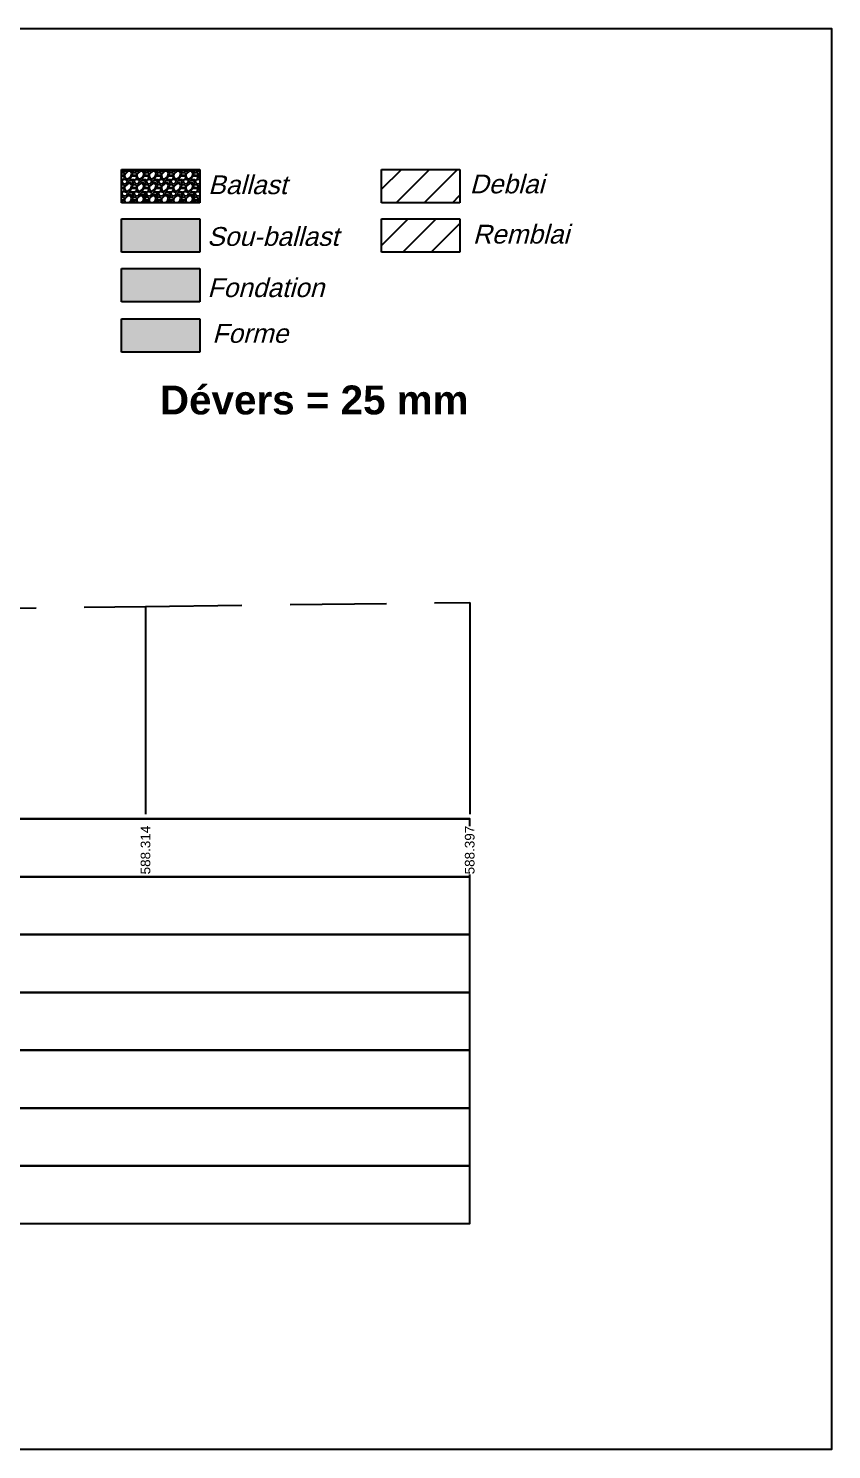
# Model space of a CAD drawing. Header units: millimetres. Extents: x 2762 to 3076, y 916 to 3305.
# Drawn here: x 2906.22 to 2922.89, y 3161.59 to 3191.09 of the extents above; entities that cross this region are included whole.
import ezdxf

# ---------------------------------------------------------------- set-up
doc = ezdxf.new("R2010")
doc.units = ezdxf.units.MM
doc.header["$LTSCALE"] = 2
doc.linetypes.add('CACHE', pattern=[9.525, 6.35, -3.175])
doc.linetypes.add('DASHED', pattern=[0.75, 0.5, -0.25])
doc.layers.add('C-ANNO-TABL-TEXT', color=150, linetype='Continuous')
doc.styles.add('ARIAL', font='arial.ttf')
doc.styles.add('C3D_Profil_Travers', font='romans.shx')
doc.styles.get("Standard").update_dxf_attribs({"font": 'arial.ttf'})

msp = doc.modelspace()

# ---------------------------------------------------------------- hatches: boundary and pattern name
h = msp.add_hatch(color=11)
h.dxf.hatch_style = 1
h.paths.add_polyline_path([(2909.781, 3187.14), (2908.155, 3187.14), (2908.155, 3186.448), (2909.781, 3186.448)])
h = msp.add_hatch(color=30)
h.dxf.hatch_style = 1
h.paths.add_polyline_path([(2909.781, 3186.113), (2908.155, 3186.113), (2908.155, 3185.421), (2909.781, 3185.421)])
h = msp.add_hatch(color=83)
h.dxf.hatch_style = 1
h.paths.add_polyline_path([(2909.781, 3185.067), (2908.155, 3185.067), (2908.155, 3184.375), (2909.781, 3184.375)])

# ---------------------------------------------------------------- linework, layer by layer
for p, q in [((2908.155, 3188.167), (2909.781, 3188.167)), ((2908.155, 3187.476), (2908.155, 3188.167)), ((2909.781, 3188.167), (2909.781, 3187.476)), ((2913.548, 3188.167), (2915.174, 3188.167)), ((2913.548, 3187.476), (2913.548, 3188.167)), ((2915.174, 3188.167), (2915.174, 3187.476)), ((2909.781, 3187.476), (2908.155, 3187.476)), ((2915.174, 3187.476), (2913.548, 3187.476)), ((2908.155, 3187.14), (2909.781, 3187.14)), ((2908.155, 3186.448), (2908.155, 3187.14)), ((2909.781, 3187.14), (2909.781, 3186.448)), ((2913.548, 3187.14), (2915.174, 3187.14)), ((2913.548, 3186.448), (2913.548, 3187.14)), ((2915.174, 3187.14), (2915.174, 3186.448)), ((2909.781, 3186.448), (2908.155, 3186.448)), ((2915.174, 3186.448), (2913.548, 3186.448)), ((2908.155, 3186.113), (2909.781, 3186.113)), ((2908.155, 3185.421), (2908.155, 3186.113)), ((2909.781, 3186.113), (2909.781, 3185.421)), ((2909.781, 3185.421), (2908.155, 3185.421)), ((2908.155, 3185.067), (2909.781, 3185.067)), ((2908.155, 3184.375), (2908.155, 3185.067)), ((2909.781, 3185.067), (2909.781, 3184.375)), ((2909.781, 3184.375), (2908.155, 3184.375))]:
    msp.add_line(p, q)
at = {"linetype": 'Continuous'}
for p, q in [((2908.158, 3188.121), (2908.155, 3188.122)), ((2908.155, 3188.119), (2908.158, 3188.121)), ((2908.195, 3188.093), (2908.155, 3188.099)), ((2908.161, 3188.167), (2908.174, 3188.137)), ((2908.173, 3188.137), (2908.216, 3188.124)), ((2908.218, 3188.077), (2908.197, 3188.094)), ((2908.216, 3188.124), (2908.26, 3188.137)), ((2908.219, 3188.078), (2908.217, 3188.025)), ((2908.217, 3188.06), (2908.217, 3188.075)), ((2908.284, 3188.124), (2908.225, 3188.071)), ((2908.26, 3188.136), (2908.271, 3188.167)), ((2908.337, 3188.124), (2908.276, 3188.129)), ((2908.317, 3188.142), (2908.293, 3188.167)), ((2908.36, 3188.148), (2908.302, 3188.142)), ((2908.364, 3188.08), (2908.336, 3188.125)), ((2908.346, 3188.017), (2908.366, 3188.081)), ((2908.363, 3188.124), (2908.373, 3188.099)), ((2908.382, 3188.132), (2908.364, 3188.124)), ((2908.374, 3188.098), (2908.412, 3188.121)), ((2908.399, 3188.101), (2908.374, 3188.075)), ((2908.374, 3188.076), (2908.394, 3188.045)), ((2908.394, 3188.167), (2908.376, 3188.147)), ((2908.412, 3188.121), (2908.381, 3188.131)), ((2908.449, 3188.093), (2908.399, 3188.1)), ((2908.415, 3188.167), (2908.428, 3188.137)), ((2908.427, 3188.137), (2908.47, 3188.124)), ((2908.472, 3188.077), (2908.451, 3188.094)), ((2908.47, 3188.124), (2908.514, 3188.137)), ((2908.473, 3188.078), (2908.471, 3188.025)), ((2908.471, 3188.06), (2908.471, 3188.075)), ((2908.538, 3188.124), (2908.479, 3188.071)), ((2908.514, 3188.136), (2908.525, 3188.167)), ((2908.591, 3188.124), (2908.53, 3188.129)), ((2908.571, 3188.142), (2908.547, 3188.167)), ((2908.614, 3188.148), (2908.556, 3188.142)), ((2908.618, 3188.08), (2908.59, 3188.125)), ((2908.6, 3188.017), (2908.62, 3188.081)), ((2908.617, 3188.124), (2908.627, 3188.099)), ((2908.636, 3188.132), (2908.618, 3188.124)), ((2908.628, 3188.098), (2908.666, 3188.121)), ((2908.653, 3188.101), (2908.628, 3188.075)), ((2908.628, 3188.076), (2908.648, 3188.045)), ((2908.648, 3188.167), (2908.63, 3188.147)), ((2908.666, 3188.121), (2908.635, 3188.131)), ((2908.703, 3188.093), (2908.653, 3188.1)), ((2908.669, 3188.167), (2908.682, 3188.137)), ((2908.681, 3188.137), (2908.724, 3188.124)), ((2908.726, 3188.077), (2908.705, 3188.094)), ((2908.724, 3188.124), (2908.768, 3188.137)), ((2908.727, 3188.078), (2908.725, 3188.025)), ((2908.725, 3188.06), (2908.725, 3188.075)), ((2908.792, 3188.124), (2908.733, 3188.071)), ((2908.768, 3188.136), (2908.779, 3188.167)), ((2908.845, 3188.124), (2908.784, 3188.129)), ((2908.825, 3188.142), (2908.801, 3188.167)), ((2908.868, 3188.148), (2908.81, 3188.142)), ((2908.872, 3188.08), (2908.844, 3188.125)), ((2908.854, 3188.017), (2908.874, 3188.081)), ((2908.871, 3188.124), (2908.881, 3188.099)), ((2908.89, 3188.132), (2908.872, 3188.124)), ((2908.882, 3188.098), (2908.92, 3188.121)), ((2908.907, 3188.101), (2908.882, 3188.075)), ((2908.882, 3188.076), (2908.902, 3188.045)), ((2908.902, 3188.167), (2908.884, 3188.147)), ((2908.92, 3188.121), (2908.889, 3188.131)), ((2908.957, 3188.093), (2908.907, 3188.1)), ((2908.923, 3188.167), (2908.936, 3188.137)), ((2908.935, 3188.137), (2908.978, 3188.124)), ((2908.98, 3188.077), (2908.959, 3188.094)), ((2908.978, 3188.124), (2909.022, 3188.137)), ((2908.981, 3188.078), (2908.979, 3188.025)), ((2908.979, 3188.06), (2908.979, 3188.075)), ((2909.046, 3188.124), (2908.987, 3188.071)), ((2909.022, 3188.136), (2909.033, 3188.167)), ((2909.099, 3188.124), (2909.038, 3188.129)), ((2909.079, 3188.142), (2909.055, 3188.167)), ((2909.122, 3188.148), (2909.064, 3188.142)), ((2909.126, 3188.08), (2909.098, 3188.125)), ((2909.108, 3188.017), (2909.128, 3188.081)), ((2909.125, 3188.124), (2909.135, 3188.099)), ((2909.144, 3188.132), (2909.126, 3188.124)), ((2909.136, 3188.098), (2909.174, 3188.121)), ((2909.161, 3188.101), (2909.136, 3188.075)), ((2909.136, 3188.076), (2909.156, 3188.045)), ((2909.156, 3188.167), (2909.138, 3188.147)), ((2909.174, 3188.121), (2909.143, 3188.131)), ((2909.211, 3188.093), (2909.161, 3188.1)), ((2909.177, 3188.167), (2909.19, 3188.137)), ((2909.189, 3188.137), (2909.232, 3188.124)), ((2909.234, 3188.077), (2909.213, 3188.094)), ((2909.232, 3188.124), (2909.276, 3188.137)), ((2909.235, 3188.078), (2909.233, 3188.025)), ((2909.233, 3188.06), (2909.233, 3188.075)), ((2909.3, 3188.124), (2909.241, 3188.071)), ((2909.276, 3188.136), (2909.287, 3188.167)), ((2909.353, 3188.124), (2909.292, 3188.129)), ((2909.333, 3188.142), (2909.309, 3188.167)), ((2909.376, 3188.148), (2909.318, 3188.142)), ((2909.38, 3188.08), (2909.352, 3188.125)), ((2909.362, 3188.017), (2909.382, 3188.081)), ((2909.379, 3188.124), (2909.389, 3188.099)), ((2909.398, 3188.132), (2909.38, 3188.124)), ((2909.39, 3188.098), (2909.428, 3188.121)), ((2909.415, 3188.101), (2909.39, 3188.075)), ((2909.39, 3188.076), (2909.41, 3188.045)), ((2909.41, 3188.167), (2909.392, 3188.147)), ((2909.428, 3188.121), (2909.397, 3188.131)), ((2909.465, 3188.093), (2909.415, 3188.1)), ((2909.431, 3188.167), (2909.444, 3188.137)), ((2909.443, 3188.137), (2909.486, 3188.124)), ((2909.488, 3188.077), (2909.467, 3188.094)), ((2909.486, 3188.124), (2909.53, 3188.137)), ((2909.489, 3188.078), (2909.487, 3188.025)), ((2909.487, 3188.06), (2909.487, 3188.075)), ((2909.554, 3188.124), (2909.495, 3188.071)), ((2909.53, 3188.136), (2909.541, 3188.167)), ((2909.607, 3188.124), (2909.546, 3188.129)), ((2909.587, 3188.142), (2909.563, 3188.167)), ((2909.63, 3188.148), (2909.572, 3188.142)), ((2909.634, 3188.08), (2909.606, 3188.125)), ((2909.616, 3188.017), (2909.636, 3188.081)), ((2909.633, 3188.124), (2909.643, 3188.099)), ((2909.652, 3188.132), (2909.634, 3188.124)), ((2909.644, 3188.098), (2909.682, 3188.121)), ((2909.669, 3188.101), (2909.644, 3188.075)), ((2909.644, 3188.076), (2909.664, 3188.045)), ((2909.664, 3188.167), (2909.646, 3188.147)), ((2909.682, 3188.121), (2909.651, 3188.131)), ((2909.719, 3188.093), (2909.669, 3188.1)), ((2909.685, 3188.167), (2909.698, 3188.137)), ((2909.697, 3188.137), (2909.74, 3188.124)), ((2909.742, 3188.077), (2909.721, 3188.094)), ((2909.74, 3188.124), (2909.781, 3188.136)), ((2909.743, 3188.078), (2909.741, 3188.025)), ((2909.741, 3188.06), (2909.741, 3188.075)), ((2909.781, 3188.1), (2909.749, 3188.071)), ((2908.155, 3188.053), (2908.205, 3188.047)), ((2908.155, 3188.032), (2908.181, 3188.032)), ((2908.207, 3187.968), (2908.155, 3187.941)), ((2908.158, 3187.867), (2908.155, 3187.868)), ((2908.155, 3187.865), (2908.158, 3187.867)), ((2908.195, 3187.839), (2908.155, 3187.845)), ((2908.155, 3187.799), (2908.205, 3187.793)), ((2908.155, 3187.778), (2908.181, 3187.778)), ((2908.159, 3187.918), (2908.174, 3187.883)), ((2908.16, 3187.918), (2908.176, 3187.954)), ((2908.173, 3187.883), (2908.216, 3187.87)), ((2908.176, 3187.954), (2908.217, 3187.967)), ((2908.18, 3188.035), (2908.214, 3188.012)), ((2908.18, 3187.781), (2908.214, 3187.758)), ((2908.218, 3187.823), (2908.197, 3187.84)), ((2908.204, 3188.037), (2908.217, 3188.06)), ((2908.214, 3188.009), (2908.204, 3187.974)), ((2908.204, 3187.783), (2908.217, 3187.806)), ((2908.216, 3187.965), (2908.257, 3187.95)), ((2908.216, 3187.87), (2908.26, 3187.883)), ((2908.217, 3188.025), (2908.237, 3187.977)), ((2908.219, 3187.824), (2908.217, 3187.771)), ((2908.217, 3187.806), (2908.217, 3187.821)), ((2908.217, 3187.771), (2908.237, 3187.723)), ((2908.284, 3187.87), (2908.225, 3187.817)), ((2908.237, 3187.974), (2908.29, 3187.971)), ((2908.256, 3187.952), (2908.271, 3187.919)), ((2908.26, 3187.882), (2908.273, 3187.918)), ((2908.337, 3187.87), (2908.276, 3187.875)), ((2908.317, 3187.888), (2908.289, 3187.918)), ((2908.29, 3187.974), (2908.346, 3188.017)), ((2908.29, 3187.918), (2908.298, 3187.938)), ((2908.346, 3187.938), (2908.298, 3187.933)), ((2908.36, 3187.894), (2908.302, 3187.888)), ((2908.324, 3187.981), (2908.369, 3188.032)), ((2908.324, 3187.727), (2908.369, 3187.778)), ((2908.343, 3187.952), (2908.325, 3187.983)), ((2908.364, 3187.826), (2908.336, 3187.871)), ((2908.405, 3187.948), (2908.341, 3187.953)), ((2908.397, 3187.931), (2908.346, 3187.943)), ((2908.346, 3187.763), (2908.366, 3187.827)), ((2908.363, 3187.87), (2908.373, 3187.845)), ((2908.382, 3187.878), (2908.364, 3187.87)), ((2908.369, 3188.032), (2908.435, 3188.032)), ((2908.369, 3187.778), (2908.435, 3187.778)), ((2908.374, 3187.844), (2908.412, 3187.867)), ((2908.399, 3187.847), (2908.374, 3187.821)), ((2908.374, 3187.822), (2908.394, 3187.791)), ((2908.399, 3187.919), (2908.376, 3187.893)), ((2908.412, 3187.867), (2908.381, 3187.877)), ((2908.395, 3188.055), (2908.459, 3188.047)), ((2908.395, 3187.801), (2908.459, 3187.793)), ((2908.399, 3187.918), (2908.397, 3187.931)), ((2908.449, 3187.839), (2908.399, 3187.846)), ((2908.461, 3187.968), (2908.408, 3187.94)), ((2908.413, 3187.918), (2908.428, 3187.883)), ((2908.414, 3187.918), (2908.43, 3187.954)), ((2908.427, 3187.883), (2908.47, 3187.87)), ((2908.43, 3187.954), (2908.471, 3187.967)), ((2908.434, 3188.035), (2908.468, 3188.012)), ((2908.434, 3187.781), (2908.468, 3187.758)), ((2908.472, 3187.823), (2908.451, 3187.84)), ((2908.458, 3188.037), (2908.471, 3188.06)), ((2908.468, 3188.009), (2908.458, 3187.974)), ((2908.458, 3187.783), (2908.471, 3187.806)), ((2908.47, 3187.965), (2908.511, 3187.95)), ((2908.47, 3187.87), (2908.514, 3187.883)), ((2908.471, 3188.025), (2908.491, 3187.977)), ((2908.473, 3187.824), (2908.471, 3187.771)), ((2908.471, 3187.806), (2908.471, 3187.821)), ((2908.471, 3187.771), (2908.491, 3187.723)), ((2908.538, 3187.87), (2908.479, 3187.817)), ((2908.491, 3187.974), (2908.544, 3187.971)), ((2908.51, 3187.952), (2908.525, 3187.919)), ((2908.514, 3187.882), (2908.527, 3187.918)), ((2908.591, 3187.87), (2908.53, 3187.875)), ((2908.571, 3187.888), (2908.543, 3187.918)), ((2908.544, 3187.974), (2908.6, 3188.017)), ((2908.544, 3187.918), (2908.552, 3187.938)), ((2908.6, 3187.938), (2908.552, 3187.933)), ((2908.614, 3187.894), (2908.556, 3187.888)), ((2908.578, 3187.981), (2908.623, 3188.032)), ((2908.578, 3187.727), (2908.623, 3187.778)), ((2908.597, 3187.952), (2908.579, 3187.983)), ((2908.618, 3187.826), (2908.59, 3187.871)), ((2908.659, 3187.948), (2908.595, 3187.953)), ((2908.651, 3187.931), (2908.6, 3187.943)), ((2908.6, 3187.763), (2908.62, 3187.827)), ((2908.617, 3187.87), (2908.627, 3187.845)), ((2908.636, 3187.878), (2908.618, 3187.87)), ((2908.623, 3188.032), (2908.689, 3188.032)), ((2908.623, 3187.778), (2908.689, 3187.778)), ((2908.628, 3187.844), (2908.666, 3187.867)), ((2908.653, 3187.847), (2908.628, 3187.821)), ((2908.628, 3187.822), (2908.648, 3187.791)), ((2908.653, 3187.919), (2908.63, 3187.893)), ((2908.666, 3187.867), (2908.635, 3187.877)), ((2908.649, 3188.055), (2908.713, 3188.047)), ((2908.649, 3187.801), (2908.713, 3187.793)), ((2908.653, 3187.918), (2908.651, 3187.931)), ((2908.703, 3187.839), (2908.653, 3187.846)), ((2908.715, 3187.968), (2908.662, 3187.94)), ((2908.667, 3187.918), (2908.682, 3187.883)), ((2908.668, 3187.918), (2908.684, 3187.954)), ((2908.681, 3187.883), (2908.724, 3187.87)), ((2908.684, 3187.954), (2908.725, 3187.967)), ((2908.688, 3188.035), (2908.722, 3188.012)), ((2908.688, 3187.781), (2908.722, 3187.758)), ((2908.726, 3187.823), (2908.705, 3187.84)), ((2908.712, 3188.037), (2908.725, 3188.06)), ((2908.722, 3188.009), (2908.712, 3187.974)), ((2908.712, 3187.783), (2908.725, 3187.806)), ((2908.724, 3187.965), (2908.765, 3187.95)), ((2908.724, 3187.87), (2908.768, 3187.883)), ((2908.725, 3188.025), (2908.745, 3187.977)), ((2908.727, 3187.824), (2908.725, 3187.771)), ((2908.725, 3187.806), (2908.725, 3187.821)), ((2908.725, 3187.771), (2908.745, 3187.723)), ((2908.792, 3187.87), (2908.733, 3187.817)), ((2908.745, 3187.974), (2908.798, 3187.971)), ((2908.764, 3187.952), (2908.779, 3187.919)), ((2908.768, 3187.882), (2908.781, 3187.918)), ((2908.845, 3187.87), (2908.784, 3187.875)), ((2908.825, 3187.888), (2908.797, 3187.918)), ((2908.798, 3187.974), (2908.854, 3188.017)), ((2908.798, 3187.918), (2908.806, 3187.938)), ((2908.854, 3187.938), (2908.806, 3187.933)), ((2908.868, 3187.894), (2908.81, 3187.888)), ((2908.832, 3187.981), (2908.877, 3188.032)), ((2908.832, 3187.727), (2908.877, 3187.778)), ((2908.851, 3187.952), (2908.833, 3187.983)), ((2908.872, 3187.826), (2908.844, 3187.871)), ((2908.913, 3187.948), (2908.849, 3187.953)), ((2908.905, 3187.931), (2908.854, 3187.943)), ((2908.854, 3187.763), (2908.874, 3187.827)), ((2908.871, 3187.87), (2908.881, 3187.845)), ((2908.89, 3187.878), (2908.872, 3187.87)), ((2908.877, 3188.032), (2908.943, 3188.032)), ((2908.877, 3187.778), (2908.943, 3187.778)), ((2908.882, 3187.844), (2908.92, 3187.867)), ((2908.907, 3187.847), (2908.882, 3187.821)), ((2908.882, 3187.822), (2908.902, 3187.791)), ((2908.907, 3187.919), (2908.884, 3187.893)), ((2908.92, 3187.867), (2908.889, 3187.877)), ((2908.903, 3188.055), (2908.967, 3188.047)), ((2908.903, 3187.801), (2908.967, 3187.793)), ((2908.907, 3187.918), (2908.905, 3187.931)), ((2908.957, 3187.839), (2908.907, 3187.846)), ((2908.969, 3187.968), (2908.916, 3187.94)), ((2908.921, 3187.918), (2908.936, 3187.883)), ((2908.922, 3187.918), (2908.938, 3187.954)), ((2908.935, 3187.883), (2908.978, 3187.87)), ((2908.938, 3187.954), (2908.979, 3187.967)), ((2908.942, 3188.035), (2908.976, 3188.012)), ((2908.942, 3187.781), (2908.976, 3187.758)), ((2908.98, 3187.823), (2908.959, 3187.84)), ((2908.966, 3188.037), (2908.979, 3188.06)), ((2908.976, 3188.009), (2908.966, 3187.974)), ((2908.966, 3187.783), (2908.979, 3187.806)), ((2908.978, 3187.965), (2909.019, 3187.95)), ((2908.978, 3187.87), (2909.022, 3187.883)), ((2908.979, 3188.025), (2908.999, 3187.977)), ((2908.981, 3187.824), (2908.979, 3187.771)), ((2908.979, 3187.806), (2908.979, 3187.821)), ((2908.979, 3187.771), (2908.999, 3187.723)), ((2909.046, 3187.87), (2908.987, 3187.817)), ((2908.999, 3187.974), (2909.052, 3187.971)), ((2909.018, 3187.952), (2909.033, 3187.919)), ((2909.022, 3187.882), (2909.035, 3187.918)), ((2909.099, 3187.87), (2909.038, 3187.875)), ((2909.079, 3187.888), (2909.051, 3187.918)), ((2909.052, 3187.974), (2909.108, 3188.017)), ((2909.052, 3187.918), (2909.06, 3187.938)), ((2909.108, 3187.938), (2909.06, 3187.933)), ((2909.122, 3187.894), (2909.064, 3187.888)), ((2909.086, 3187.981), (2909.131, 3188.032)), ((2909.086, 3187.727), (2909.131, 3187.778)), ((2909.105, 3187.952), (2909.087, 3187.983)), ((2909.126, 3187.826), (2909.098, 3187.871)), ((2909.167, 3187.948), (2909.103, 3187.953)), ((2909.159, 3187.931), (2909.108, 3187.943)), ((2909.108, 3187.763), (2909.128, 3187.827)), ((2909.125, 3187.87), (2909.135, 3187.845)), ((2909.144, 3187.878), (2909.126, 3187.87)), ((2909.131, 3188.032), (2909.197, 3188.032)), ((2909.131, 3187.778), (2909.197, 3187.778)), ((2909.136, 3187.844), (2909.174, 3187.867)), ((2909.161, 3187.847), (2909.136, 3187.821)), ((2909.136, 3187.822), (2909.156, 3187.791)), ((2909.161, 3187.919), (2909.138, 3187.893)), ((2909.174, 3187.867), (2909.143, 3187.877)), ((2909.157, 3188.055), (2909.221, 3188.047)), ((2909.157, 3187.801), (2909.221, 3187.793)), ((2909.161, 3187.918), (2909.159, 3187.931)), ((2909.211, 3187.839), (2909.161, 3187.846)), ((2909.223, 3187.968), (2909.17, 3187.94)), ((2909.175, 3187.918), (2909.19, 3187.883)), ((2909.176, 3187.918), (2909.192, 3187.954)), ((2909.189, 3187.883), (2909.232, 3187.87)), ((2909.192, 3187.954), (2909.233, 3187.967)), ((2909.196, 3188.035), (2909.23, 3188.012)), ((2909.196, 3187.781), (2909.23, 3187.758)), ((2909.234, 3187.823), (2909.213, 3187.84)), ((2909.22, 3188.037), (2909.233, 3188.06)), ((2909.23, 3188.009), (2909.22, 3187.974)), ((2909.22, 3187.783), (2909.233, 3187.806)), ((2909.232, 3187.965), (2909.273, 3187.95)), ((2909.232, 3187.87), (2909.276, 3187.883)), ((2909.233, 3188.025), (2909.253, 3187.977)), ((2909.235, 3187.824), (2909.233, 3187.771)), ((2909.233, 3187.806), (2909.233, 3187.821)), ((2909.233, 3187.771), (2909.253, 3187.723)), ((2909.3, 3187.87), (2909.241, 3187.817)), ((2909.253, 3187.974), (2909.306, 3187.971)), ((2909.272, 3187.952), (2909.287, 3187.919)), ((2909.276, 3187.882), (2909.289, 3187.918)), ((2909.353, 3187.87), (2909.292, 3187.875)), ((2909.333, 3187.888), (2909.305, 3187.918)), ((2909.306, 3187.974), (2909.362, 3188.017)), ((2909.306, 3187.918), (2909.314, 3187.938)), ((2909.362, 3187.938), (2909.314, 3187.933)), ((2909.376, 3187.894), (2909.318, 3187.888)), ((2909.34, 3187.981), (2909.385, 3188.032)), ((2909.34, 3187.727), (2909.385, 3187.778)), ((2909.359, 3187.952), (2909.341, 3187.983)), ((2909.38, 3187.826), (2909.352, 3187.871)), ((2909.421, 3187.948), (2909.357, 3187.953)), ((2909.413, 3187.931), (2909.362, 3187.943)), ((2909.362, 3187.763), (2909.382, 3187.827)), ((2909.379, 3187.87), (2909.389, 3187.845)), ((2909.398, 3187.878), (2909.38, 3187.87)), ((2909.385, 3188.032), (2909.451, 3188.032)), ((2909.385, 3187.778), (2909.451, 3187.778)), ((2909.39, 3187.844), (2909.428, 3187.867)), ((2909.415, 3187.847), (2909.39, 3187.821)), ((2909.39, 3187.822), (2909.41, 3187.791)), ((2909.415, 3187.919), (2909.392, 3187.893)), ((2909.428, 3187.867), (2909.397, 3187.877)), ((2909.411, 3188.055), (2909.475, 3188.047)), ((2909.411, 3187.801), (2909.475, 3187.793)), ((2909.415, 3187.918), (2909.413, 3187.931)), ((2909.465, 3187.839), (2909.415, 3187.846)), ((2909.477, 3187.968), (2909.424, 3187.94)), ((2909.429, 3187.918), (2909.444, 3187.883)), ((2909.43, 3187.918), (2909.446, 3187.954)), ((2909.443, 3187.883), (2909.486, 3187.87)), ((2909.446, 3187.954), (2909.487, 3187.967)), ((2909.45, 3188.035), (2909.484, 3188.012)), ((2909.45, 3187.781), (2909.484, 3187.758)), ((2909.488, 3187.823), (2909.467, 3187.84)), ((2909.474, 3188.037), (2909.487, 3188.06)), ((2909.484, 3188.009), (2909.474, 3187.974)), ((2909.474, 3187.783), (2909.487, 3187.806)), ((2909.486, 3187.965), (2909.527, 3187.95)), ((2909.486, 3187.87), (2909.53, 3187.883)), ((2909.487, 3188.025), (2909.507, 3187.977)), ((2909.489, 3187.824), (2909.487, 3187.771)), ((2909.487, 3187.806), (2909.487, 3187.821)), ((2909.487, 3187.771), (2909.507, 3187.723)), ((2909.554, 3187.87), (2909.495, 3187.817)), ((2909.507, 3187.974), (2909.56, 3187.971)), ((2909.526, 3187.952), (2909.541, 3187.919)), ((2909.53, 3187.882), (2909.543, 3187.918)), ((2909.607, 3187.87), (2909.546, 3187.875)), ((2909.587, 3187.888), (2909.559, 3187.918)), ((2909.56, 3187.974), (2909.616, 3188.017)), ((2909.56, 3187.918), (2909.568, 3187.938)), ((2909.616, 3187.938), (2909.568, 3187.933)), ((2909.63, 3187.894), (2909.572, 3187.888)), ((2909.594, 3187.981), (2909.639, 3188.032)), ((2909.594, 3187.727), (2909.639, 3187.778)), ((2909.613, 3187.952), (2909.595, 3187.983)), ((2909.634, 3187.826), (2909.606, 3187.871)), ((2909.675, 3187.948), (2909.611, 3187.953)), ((2909.667, 3187.931), (2909.616, 3187.943)), ((2909.616, 3187.763), (2909.636, 3187.827)), ((2909.633, 3187.87), (2909.643, 3187.845)), ((2909.652, 3187.878), (2909.634, 3187.87)), ((2909.639, 3188.032), (2909.705, 3188.032)), ((2909.639, 3187.778), (2909.705, 3187.778)), ((2909.644, 3187.844), (2909.682, 3187.867)), ((2909.669, 3187.847), (2909.644, 3187.821)), ((2909.644, 3187.822), (2909.664, 3187.791)), ((2909.669, 3187.919), (2909.646, 3187.893)), ((2909.682, 3187.867), (2909.651, 3187.877)), ((2909.665, 3188.055), (2909.729, 3188.047)), ((2909.665, 3187.801), (2909.729, 3187.793)), ((2909.669, 3187.918), (2909.667, 3187.931)), ((2909.719, 3187.839), (2909.669, 3187.846)), ((2909.731, 3187.968), (2909.678, 3187.94)), ((2909.683, 3187.918), (2909.698, 3187.883)), ((2909.684, 3187.918), (2909.7, 3187.954)), ((2909.697, 3187.883), (2909.74, 3187.87)), ((2909.7, 3187.954), (2909.741, 3187.967)), ((2909.704, 3188.035), (2909.738, 3188.012)), ((2909.704, 3187.781), (2909.738, 3187.758)), ((2909.742, 3187.823), (2909.721, 3187.84)), ((2909.728, 3188.037), (2909.741, 3188.06)), ((2909.738, 3188.009), (2909.728, 3187.974)), ((2909.728, 3187.783), (2909.741, 3187.806)), ((2909.74, 3187.965), (2909.781, 3187.95)), ((2909.74, 3187.87), (2909.781, 3187.882)), ((2909.741, 3188.025), (2909.761, 3187.977)), ((2909.743, 3187.824), (2909.741, 3187.771)), ((2909.741, 3187.806), (2909.741, 3187.821)), ((2909.741, 3187.771), (2909.761, 3187.723)), ((2909.781, 3187.846), (2909.749, 3187.817)), ((2909.761, 3187.974), (2909.781, 3187.973)), ((2909.78, 3187.952), (2909.781, 3187.949)), ((2908.207, 3187.714), (2908.155, 3187.687)), ((2908.158, 3187.613), (2908.155, 3187.614)), ((2908.155, 3187.611), (2908.158, 3187.613)), ((2908.195, 3187.585), (2908.155, 3187.591)), ((2908.155, 3187.545), (2908.205, 3187.539)), ((2908.155, 3187.524), (2908.181, 3187.524)), ((2908.159, 3187.664), (2908.174, 3187.629)), ((2908.16, 3187.664), (2908.176, 3187.7)), ((2908.173, 3187.629), (2908.216, 3187.616)), ((2908.176, 3187.7), (2908.217, 3187.713)), ((2908.18, 3187.527), (2908.214, 3187.504)), ((2908.218, 3187.569), (2908.197, 3187.586)), ((2908.214, 3187.755), (2908.204, 3187.72)), ((2908.204, 3187.529), (2908.217, 3187.552)), ((2908.214, 3187.501), (2908.206, 3187.476)), ((2908.216, 3187.711), (2908.257, 3187.696)), ((2908.216, 3187.616), (2908.26, 3187.629)), ((2908.219, 3187.57), (2908.217, 3187.517)), ((2908.217, 3187.552), (2908.217, 3187.567)), ((2908.217, 3187.517), (2908.235, 3187.476)), ((2908.284, 3187.616), (2908.225, 3187.563)), ((2908.237, 3187.72), (2908.29, 3187.717)), ((2908.256, 3187.698), (2908.271, 3187.665)), ((2908.26, 3187.628), (2908.273, 3187.664)), ((2908.337, 3187.616), (2908.276, 3187.621)), ((2908.317, 3187.634), (2908.289, 3187.664)), ((2908.29, 3187.72), (2908.346, 3187.763)), ((2908.29, 3187.664), (2908.298, 3187.684)), ((2908.346, 3187.684), (2908.298, 3187.679)), ((2908.36, 3187.64), (2908.302, 3187.634)), ((2908.302, 3187.476), (2908.346, 3187.509)), ((2908.343, 3187.698), (2908.325, 3187.729)), ((2908.325, 3187.476), (2908.369, 3187.524)), ((2908.364, 3187.572), (2908.336, 3187.617)), ((2908.405, 3187.694), (2908.341, 3187.699)), ((2908.397, 3187.677), (2908.346, 3187.689)), ((2908.346, 3187.509), (2908.366, 3187.573)), ((2908.363, 3187.616), (2908.373, 3187.591)), ((2908.382, 3187.624), (2908.364, 3187.616)), ((2908.369, 3187.524), (2908.435, 3187.524)), ((2908.374, 3187.59), (2908.412, 3187.613)), ((2908.399, 3187.593), (2908.374, 3187.567)), ((2908.374, 3187.568), (2908.394, 3187.537)), ((2908.399, 3187.665), (2908.376, 3187.639)), ((2908.412, 3187.613), (2908.381, 3187.623)), ((2908.395, 3187.547), (2908.459, 3187.539)), ((2908.399, 3187.664), (2908.397, 3187.677)), ((2908.449, 3187.585), (2908.399, 3187.592)), ((2908.461, 3187.714), (2908.408, 3187.686)), ((2908.413, 3187.664), (2908.428, 3187.629)), ((2908.414, 3187.664), (2908.43, 3187.7)), ((2908.427, 3187.629), (2908.47, 3187.616)), ((2908.43, 3187.7), (2908.471, 3187.713)), ((2908.434, 3187.527), (2908.468, 3187.504)), ((2908.472, 3187.569), (2908.451, 3187.586)), ((2908.468, 3187.755), (2908.458, 3187.72)), ((2908.458, 3187.529), (2908.471, 3187.552)), ((2908.468, 3187.501), (2908.46, 3187.476)), ((2908.47, 3187.711), (2908.511, 3187.696)), ((2908.47, 3187.616), (2908.514, 3187.629)), ((2908.473, 3187.57), (2908.471, 3187.517)), ((2908.471, 3187.552), (2908.471, 3187.567)), ((2908.471, 3187.517), (2908.489, 3187.476)), ((2908.538, 3187.616), (2908.479, 3187.563)), ((2908.491, 3187.72), (2908.544, 3187.717)), ((2908.51, 3187.698), (2908.525, 3187.665)), ((2908.514, 3187.628), (2908.527, 3187.664)), ((2908.591, 3187.616), (2908.53, 3187.621)), ((2908.571, 3187.634), (2908.543, 3187.664)), ((2908.544, 3187.72), (2908.6, 3187.763)), ((2908.544, 3187.664), (2908.552, 3187.684)), ((2908.6, 3187.684), (2908.552, 3187.679)), ((2908.614, 3187.64), (2908.556, 3187.634)), ((2908.556, 3187.476), (2908.6, 3187.509)), ((2908.597, 3187.698), (2908.579, 3187.729)), ((2908.579, 3187.476), (2908.623, 3187.524)), ((2908.618, 3187.572), (2908.59, 3187.617)), ((2908.659, 3187.694), (2908.595, 3187.699)), ((2908.651, 3187.677), (2908.6, 3187.689)), ((2908.6, 3187.509), (2908.62, 3187.573)), ((2908.617, 3187.616), (2908.627, 3187.591)), ((2908.636, 3187.624), (2908.618, 3187.616)), ((2908.623, 3187.524), (2908.689, 3187.524)), ((2908.628, 3187.59), (2908.666, 3187.613)), ((2908.653, 3187.593), (2908.628, 3187.567)), ((2908.628, 3187.568), (2908.648, 3187.537)), ((2908.653, 3187.665), (2908.63, 3187.639)), ((2908.666, 3187.613), (2908.635, 3187.623)), ((2908.649, 3187.547), (2908.713, 3187.539)), ((2908.653, 3187.664), (2908.651, 3187.677)), ((2908.703, 3187.585), (2908.653, 3187.592)), ((2908.715, 3187.714), (2908.662, 3187.686)), ((2908.667, 3187.664), (2908.682, 3187.629)), ((2908.668, 3187.664), (2908.684, 3187.7)), ((2908.681, 3187.629), (2908.724, 3187.616)), ((2908.684, 3187.7), (2908.725, 3187.713)), ((2908.688, 3187.527), (2908.722, 3187.504)), ((2908.726, 3187.569), (2908.705, 3187.586)), ((2908.722, 3187.755), (2908.712, 3187.72)), ((2908.712, 3187.529), (2908.725, 3187.552)), ((2908.722, 3187.501), (2908.714, 3187.476)), ((2908.724, 3187.711), (2908.765, 3187.696)), ((2908.724, 3187.616), (2908.768, 3187.629)), ((2908.727, 3187.57), (2908.725, 3187.517)), ((2908.725, 3187.552), (2908.725, 3187.567)), ((2908.725, 3187.517), (2908.743, 3187.476)), ((2908.792, 3187.616), (2908.733, 3187.563)), ((2908.745, 3187.72), (2908.798, 3187.717)), ((2908.764, 3187.698), (2908.779, 3187.665)), ((2908.768, 3187.628), (2908.781, 3187.664)), ((2908.845, 3187.616), (2908.784, 3187.621)), ((2908.825, 3187.634), (2908.797, 3187.664)), ((2908.798, 3187.72), (2908.854, 3187.763)), ((2908.798, 3187.664), (2908.806, 3187.684)), ((2908.854, 3187.684), (2908.806, 3187.679)), ((2908.868, 3187.64), (2908.81, 3187.634)), ((2908.81, 3187.476), (2908.854, 3187.509)), ((2908.851, 3187.698), (2908.833, 3187.729)), ((2908.833, 3187.476), (2908.877, 3187.524)), ((2908.872, 3187.572), (2908.844, 3187.617)), ((2908.913, 3187.694), (2908.849, 3187.699)), ((2908.905, 3187.677), (2908.854, 3187.689)), ((2908.854, 3187.509), (2908.874, 3187.573)), ((2908.871, 3187.616), (2908.881, 3187.591)), ((2908.89, 3187.624), (2908.872, 3187.616)), ((2908.877, 3187.524), (2908.943, 3187.524)), ((2908.882, 3187.59), (2908.92, 3187.613)), ((2908.907, 3187.593), (2908.882, 3187.567)), ((2908.882, 3187.568), (2908.902, 3187.537)), ((2908.907, 3187.665), (2908.884, 3187.639)), ((2908.92, 3187.613), (2908.889, 3187.623)), ((2908.903, 3187.547), (2908.967, 3187.539)), ((2908.907, 3187.664), (2908.905, 3187.677)), ((2908.957, 3187.585), (2908.907, 3187.592)), ((2908.969, 3187.714), (2908.916, 3187.686)), ((2908.921, 3187.664), (2908.936, 3187.629)), ((2908.922, 3187.664), (2908.938, 3187.7)), ((2908.935, 3187.629), (2908.978, 3187.616)), ((2908.938, 3187.7), (2908.979, 3187.713)), ((2908.942, 3187.527), (2908.976, 3187.504)), ((2908.98, 3187.569), (2908.959, 3187.586)), ((2908.976, 3187.755), (2908.966, 3187.72)), ((2908.966, 3187.529), (2908.979, 3187.552)), ((2908.976, 3187.501), (2908.968, 3187.476)), ((2908.978, 3187.711), (2909.019, 3187.696)), ((2908.978, 3187.616), (2909.022, 3187.629)), ((2908.981, 3187.57), (2908.979, 3187.517)), ((2908.979, 3187.552), (2908.979, 3187.567)), ((2908.979, 3187.517), (2908.997, 3187.476)), ((2909.046, 3187.616), (2908.987, 3187.563)), ((2908.999, 3187.72), (2909.052, 3187.717)), ((2909.018, 3187.698), (2909.033, 3187.665)), ((2909.022, 3187.628), (2909.035, 3187.664)), ((2909.099, 3187.616), (2909.038, 3187.621)), ((2909.079, 3187.634), (2909.051, 3187.664)), ((2909.052, 3187.72), (2909.108, 3187.763)), ((2909.052, 3187.664), (2909.06, 3187.684)), ((2909.108, 3187.684), (2909.06, 3187.679)), ((2909.122, 3187.64), (2909.064, 3187.634)), ((2909.064, 3187.476), (2909.108, 3187.509)), ((2909.105, 3187.698), (2909.087, 3187.729)), ((2909.087, 3187.476), (2909.131, 3187.524)), ((2909.126, 3187.572), (2909.098, 3187.617)), ((2909.167, 3187.694), (2909.103, 3187.699)), ((2909.159, 3187.677), (2909.108, 3187.689)), ((2909.108, 3187.509), (2909.128, 3187.573)), ((2909.125, 3187.616), (2909.135, 3187.591)), ((2909.144, 3187.624), (2909.126, 3187.616)), ((2909.131, 3187.524), (2909.197, 3187.524)), ((2909.136, 3187.59), (2909.174, 3187.613)), ((2909.161, 3187.593), (2909.136, 3187.567)), ((2909.136, 3187.568), (2909.156, 3187.537)), ((2909.161, 3187.665), (2909.138, 3187.639)), ((2909.174, 3187.613), (2909.143, 3187.623)), ((2909.157, 3187.547), (2909.221, 3187.539)), ((2909.161, 3187.664), (2909.159, 3187.677)), ((2909.211, 3187.585), (2909.161, 3187.592)), ((2909.223, 3187.714), (2909.17, 3187.686)), ((2909.175, 3187.664), (2909.19, 3187.629)), ((2909.176, 3187.664), (2909.192, 3187.7)), ((2909.189, 3187.629), (2909.232, 3187.616)), ((2909.192, 3187.7), (2909.233, 3187.713)), ((2909.196, 3187.527), (2909.23, 3187.504)), ((2909.234, 3187.569), (2909.213, 3187.586)), ((2909.23, 3187.755), (2909.22, 3187.72)), ((2909.22, 3187.529), (2909.233, 3187.552)), ((2909.23, 3187.501), (2909.222, 3187.476)), ((2909.232, 3187.711), (2909.273, 3187.696)), ((2909.232, 3187.616), (2909.276, 3187.629)), ((2909.235, 3187.57), (2909.233, 3187.517)), ((2909.233, 3187.552), (2909.233, 3187.567)), ((2909.233, 3187.517), (2909.251, 3187.476)), ((2909.3, 3187.616), (2909.241, 3187.563)), ((2909.253, 3187.72), (2909.306, 3187.717)), ((2909.272, 3187.698), (2909.287, 3187.665)), ((2909.276, 3187.628), (2909.289, 3187.664)), ((2909.353, 3187.616), (2909.292, 3187.621)), ((2909.333, 3187.634), (2909.305, 3187.664)), ((2909.306, 3187.72), (2909.362, 3187.763)), ((2909.306, 3187.664), (2909.314, 3187.684)), ((2909.362, 3187.684), (2909.314, 3187.679)), ((2909.376, 3187.64), (2909.318, 3187.634)), ((2909.318, 3187.476), (2909.362, 3187.509)), ((2909.359, 3187.698), (2909.341, 3187.729)), ((2909.341, 3187.476), (2909.385, 3187.524)), ((2909.38, 3187.572), (2909.352, 3187.617)), ((2909.421, 3187.694), (2909.357, 3187.699)), ((2909.413, 3187.677), (2909.362, 3187.689)), ((2909.362, 3187.509), (2909.382, 3187.573)), ((2909.379, 3187.616), (2909.389, 3187.591)), ((2909.398, 3187.624), (2909.38, 3187.616)), ((2909.385, 3187.524), (2909.451, 3187.524)), ((2909.39, 3187.59), (2909.428, 3187.613)), ((2909.415, 3187.593), (2909.39, 3187.567)), ((2909.39, 3187.568), (2909.41, 3187.537)), ((2909.415, 3187.665), (2909.392, 3187.639)), ((2909.428, 3187.613), (2909.397, 3187.623)), ((2909.411, 3187.547), (2909.475, 3187.539)), ((2909.415, 3187.664), (2909.413, 3187.677)), ((2909.465, 3187.585), (2909.415, 3187.592)), ((2909.477, 3187.714), (2909.424, 3187.686)), ((2909.429, 3187.664), (2909.444, 3187.629)), ((2909.43, 3187.664), (2909.446, 3187.7)), ((2909.443, 3187.629), (2909.486, 3187.616)), ((2909.446, 3187.7), (2909.487, 3187.713)), ((2909.45, 3187.527), (2909.484, 3187.504)), ((2909.488, 3187.569), (2909.467, 3187.586)), ((2909.484, 3187.755), (2909.474, 3187.72)), ((2909.474, 3187.529), (2909.487, 3187.552)), ((2909.484, 3187.501), (2909.476, 3187.476)), ((2909.486, 3187.711), (2909.527, 3187.696)), ((2909.486, 3187.616), (2909.53, 3187.629)), ((2909.489, 3187.57), (2909.487, 3187.517)), ((2909.487, 3187.552), (2909.487, 3187.567)), ((2909.487, 3187.517), (2909.505, 3187.476)), ((2909.554, 3187.616), (2909.495, 3187.563)), ((2909.507, 3187.72), (2909.56, 3187.717)), ((2909.526, 3187.698), (2909.541, 3187.665)), ((2909.53, 3187.628), (2909.543, 3187.664)), ((2909.607, 3187.616), (2909.546, 3187.621)), ((2909.587, 3187.634), (2909.559, 3187.664)), ((2909.56, 3187.72), (2909.616, 3187.763)), ((2909.56, 3187.664), (2909.568, 3187.684)), ((2909.616, 3187.684), (2909.568, 3187.679)), ((2909.63, 3187.64), (2909.572, 3187.634)), ((2909.572, 3187.476), (2909.616, 3187.509)), ((2909.613, 3187.698), (2909.595, 3187.729)), ((2909.595, 3187.476), (2909.639, 3187.524)), ((2909.634, 3187.572), (2909.606, 3187.617)), ((2909.675, 3187.694), (2909.611, 3187.699)), ((2909.667, 3187.677), (2909.616, 3187.689)), ((2909.616, 3187.509), (2909.636, 3187.573)), ((2909.633, 3187.616), (2909.643, 3187.591)), ((2909.652, 3187.624), (2909.634, 3187.616)), ((2909.639, 3187.524), (2909.705, 3187.524)), ((2909.644, 3187.59), (2909.682, 3187.613)), ((2909.669, 3187.593), (2909.644, 3187.567)), ((2909.644, 3187.568), (2909.664, 3187.537)), ((2909.669, 3187.665), (2909.646, 3187.639)), ((2909.682, 3187.613), (2909.651, 3187.623)), ((2909.665, 3187.547), (2909.729, 3187.539)), ((2909.669, 3187.664), (2909.667, 3187.677)), ((2909.719, 3187.585), (2909.669, 3187.592)), ((2909.731, 3187.714), (2909.678, 3187.686)), ((2909.683, 3187.664), (2909.698, 3187.629)), ((2909.684, 3187.664), (2909.7, 3187.7)), ((2909.697, 3187.629), (2909.74, 3187.616)), ((2909.7, 3187.7), (2909.741, 3187.713)), ((2909.704, 3187.527), (2909.738, 3187.504)), ((2909.742, 3187.569), (2909.721, 3187.586)), ((2909.738, 3187.755), (2909.728, 3187.72)), ((2909.728, 3187.529), (2909.741, 3187.552)), ((2909.738, 3187.501), (2909.73, 3187.476)), ((2909.74, 3187.711), (2909.781, 3187.696)), ((2909.74, 3187.616), (2909.781, 3187.628)), ((2909.743, 3187.57), (2909.741, 3187.517)), ((2909.741, 3187.552), (2909.741, 3187.567)), ((2909.741, 3187.517), (2909.759, 3187.476)), ((2909.781, 3187.592), (2909.749, 3187.563)), ((2909.761, 3187.72), (2909.781, 3187.719)), ((2909.78, 3187.698), (2909.781, 3187.695))]:
    msp.add_line(p, q, dxfattribs=at)
at = {"color": 1, "linetype": 'Continuous'}
for p, q in [((2913.548, 3187.755), (2913.96, 3188.167)), ((2913.852, 3187.476), (2914.544, 3188.167)), ((2914.436, 3187.476), (2915.127, 3188.167)), ((2915.019, 3187.476), (2915.174, 3187.631))]:
    msp.add_line(p, q, dxfattribs=at)
at = {"color": 3, "linetype": 'Continuous'}
for p, q in [((2913.548, 3186.588), (2914.1, 3187.14)), ((2913.992, 3186.448), (2914.684, 3187.14)), ((2914.576, 3186.448), (2915.174, 3187.047)), ((2915.159, 3186.448), (2915.174, 3186.463))]:
    msp.add_line(p, q, dxfattribs=at)
at = {"color": 105, "linetype": 'DASHED', "lineweight": -3, "ltscale": 2}
for p, q in [((2898.38, 3178.964), (2908.651, 3179.098)), ((2908.651, 3179.098), (2915.38, 3179.181))]:
    msp.add_line(p, q, dxfattribs=at)
at = {"color": 98, "linetype": 'CACHE', "lineweight": -3}
for p, q in [((2908.651, 3179.098), (2908.651, 3174.784)), ((2915.38, 3179.181), (2915.38, 3174.784))]:
    msp.add_line(p, q, dxfattribs=at)
at = {"color": 7, "linetype": 'Continuous', "lineweight": -3}
msp.add_line((2881.379, 3174.684), (2915.381, 3174.684), dxfattribs=at)
for points in [[(2881.379, 3173.484), (2915.381, 3173.484), (2915.381, 3174.684), (2881.379, 3174.684)], [(2881.379, 3172.284), (2915.381, 3172.284), (2915.381, 3173.484), (2881.379, 3173.484)], [(2881.379, 3171.084), (2915.381, 3171.084), (2915.381, 3172.284), (2881.379, 3172.284)], [(2881.379, 3169.884), (2915.381, 3169.884), (2915.381, 3171.084), (2881.379, 3171.084)], [(2881.379, 3168.684), (2915.381, 3168.684), (2915.381, 3169.884), (2881.379, 3169.884)], [(2881.379, 3167.484), (2915.381, 3167.484), (2915.381, 3168.684), (2881.379, 3168.684)], [(2881.379, 3166.284), (2915.381, 3166.284), (2915.381, 3167.484), (2881.379, 3167.484)]]:
    msp.add_3dface(points, dxfattribs=at)

# ---------------------------------------------------------------- texts
at = {"insert": (2908.949, 3183.682), "char_height": 0.6, "attachment_point": 1}
msp.add_mtext_dynamic_manual_height_columns('{\\fArial|b1|i0|c0|p34;Dévers = 25 mm}', width=8.82587, gutter_width=1.25, heights=[0], dxfattribs=at)
at = {"layer": 'C-ANNO-TABL-TEXT', "color": 7, "style": 'ARIAL', "oblique": 15}
for s, p in [('Deblai', (2915.379, 3187.67)), ('Ballast', (2909.949, 3187.654)), ('Sou-ballast', (2909.929, 3186.581)), ('Remblai', (2915.443, 3186.628)), ('Fondation', (2909.934, 3185.518)), ('Forme', (2910.034, 3184.568))]:
    msp.add_text(s, height=0.39, dxfattribs=at).set_placement(p)

# ---------------------------------------------------------------- next in the draw order: texts
at = {"color": 7, "linetype": 'Continuous', "lineweight": -3, "char_height": 0.2, "attachment_point": 4, "rotation": 90, "style": 'C3D_Profil_Travers', "bg_fill": 3, "box_fill_scale": 1.000375, "bg_fill_color": 256, "bg_fill_true_color": 13158600, "bg_fill_transparency": 0}
for s, insert, width in [('{\\fArial|b0|i0|c0|p34;588.314}', (2908.651, 3173.534), 0.99471), ('{\\fArial|b0|i0|c0|p34;588.397}', (2915.38, 3173.534), 0.99553)]:
    msp.add_mtext(s, dxfattribs=dict(at, insert=insert, width=width))

# ---------------------------------------------------------------- next in the draw order: linework, layer by layer
msp.add_lwpolyline([(2873.89, 3191.094), (2922.89, 3191.094), (2922.89, 3161.594), (2873.89, 3161.594)], close=True)

doc.saveas('drawing.dxf')
